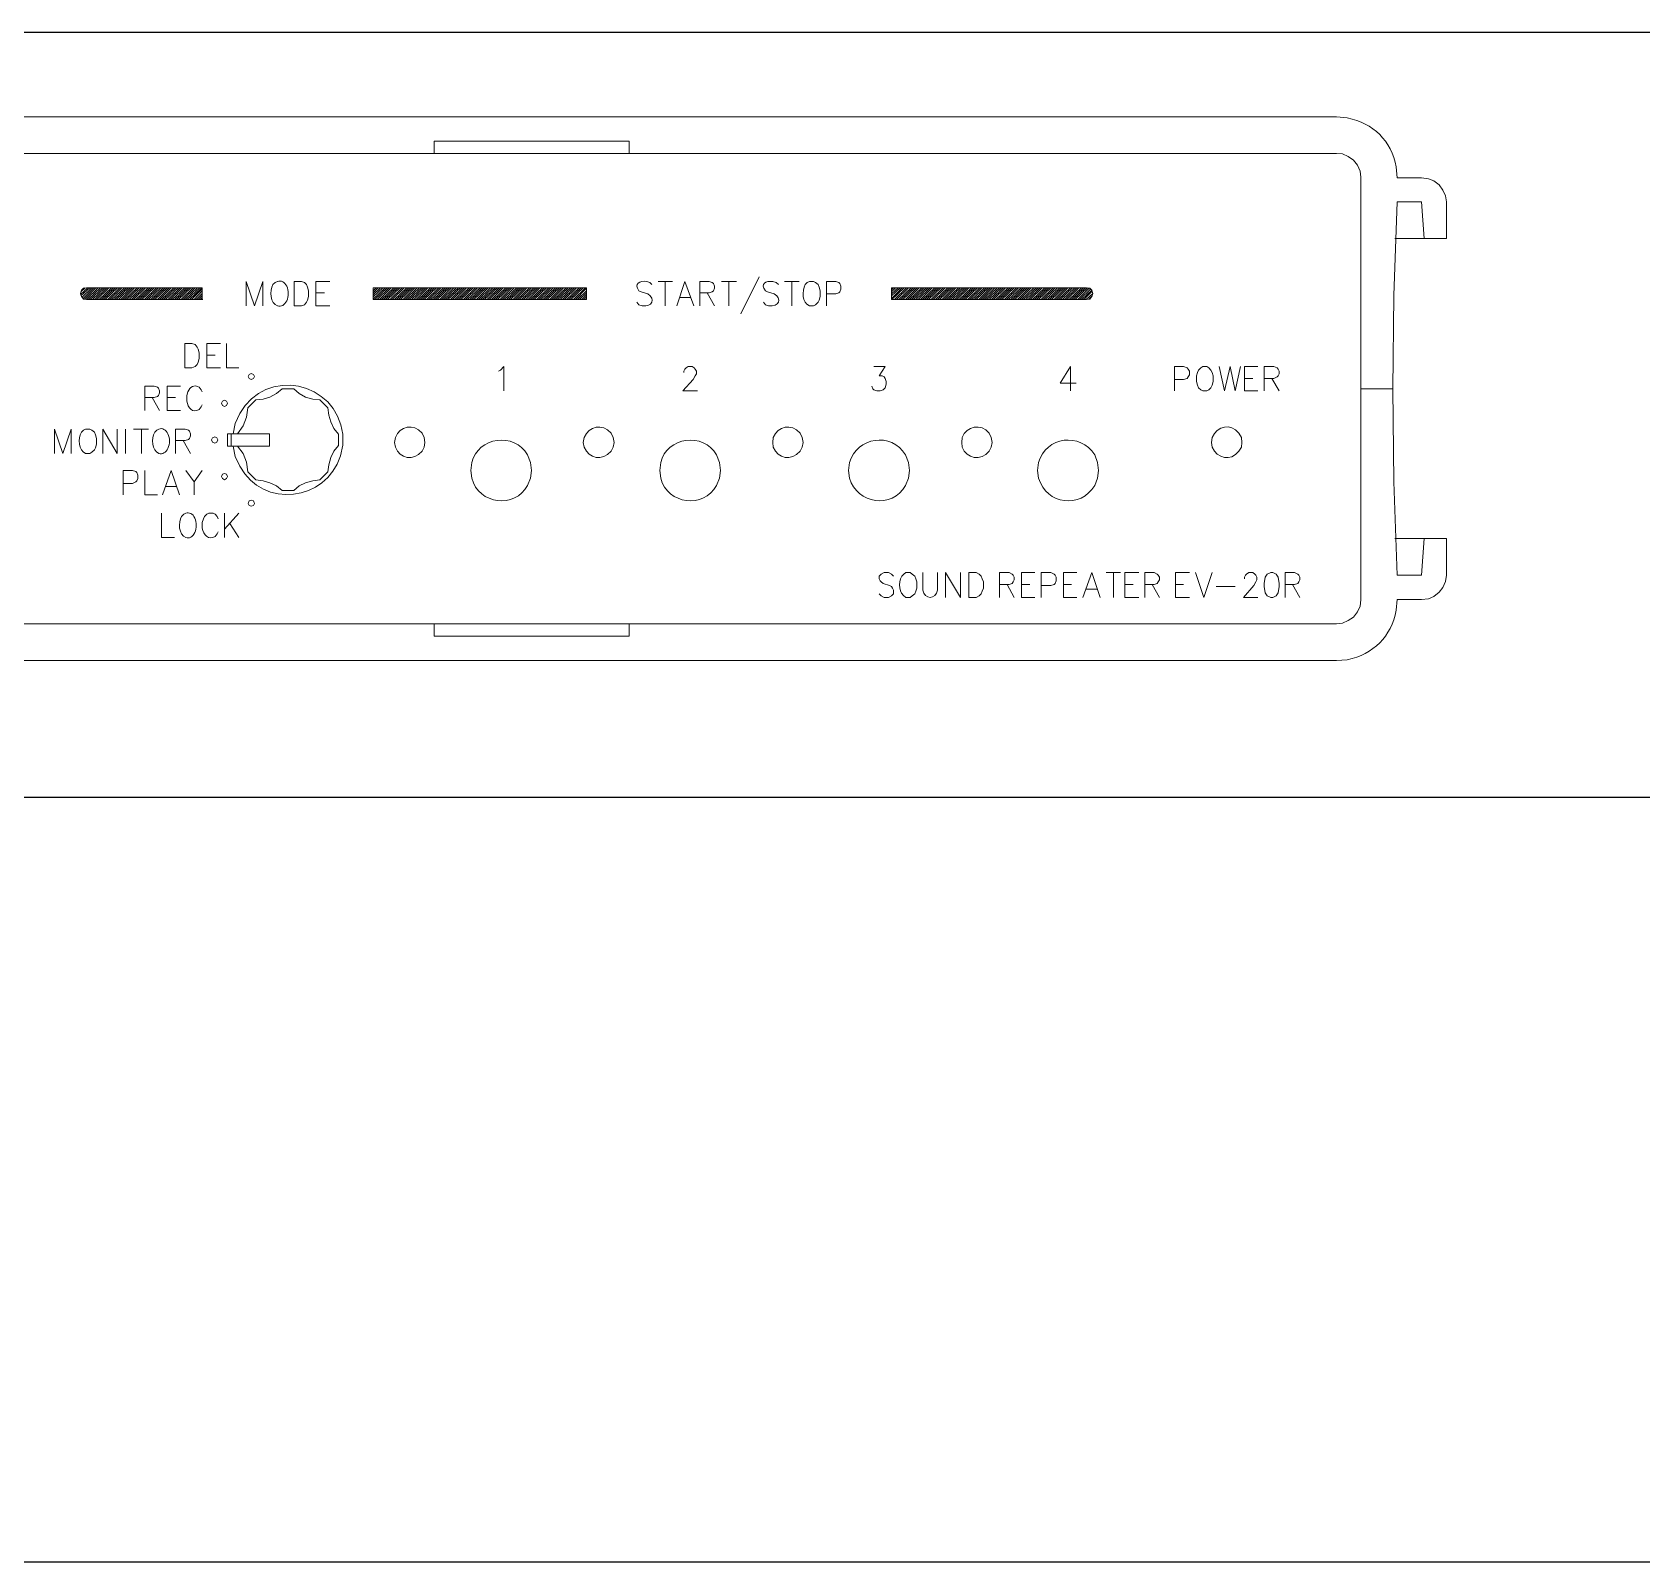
# Model space of a CAD drawing. Header units: millimetres. Extents: x 2974 to 5671, y 1205 to 3288.
# Drawn here: x 4667.43 to 4687.62, y 1686.4 to 1705.58 of the extents above; entities that cross this region are included whole.
import ezdxf

# ---------------------------------------------------------------- set-up
doc = ezdxf.new("R2010")
doc.units = ezdxf.units.MM
doc.layers.add('0-RACK', color=7, linetype='Continuous')
doc.layers.add('PDF_Geometry', color=7, linetype='Continuous')

# ---------------------------------------------------------------- blocks, each defined once
blk = doc.blocks.new('ev-20r')
at = {"layer": 'PDF_Geometry', "lineweight": 20}
for points in [[(-211.26, 6.37), (-209.42, 6.56), (209.42, 6.56), (211.36, 6.37)], [(47.98, 0), (47.98, 2.22), (82.89, 2.22), (82.89, 0)], [(220.13, -2.4), (220.31, -4.34), (224.66, -4.34), (225.86, -4.53), (226.87, -4.89), (227.8, -5.63), (228.44, -6.56), (228.9, -7.57), (229.09, -8.68), (229.09, -15.24), (219.85, -15.24)], [(225.12, -15.24), (224.66, -8.68), (220.31, -8.68), (219.67, -25.4), (219.48, -42.11), (219.67, -58.74), (220.31, -75.45), (224.66, -75.45), (225.12, -68.9)], [(213.76, -42.11), (219.48, -42.11)], [(220.13, -81.73), (220.31, -79.8), (224.66, -79.8), (225.86, -79.7), (226.87, -79.24), (227.8, -78.5), (228.44, -77.67), (228.9, -76.56), (229.09, -75.45), (229.09, -68.9), (219.85, -68.9)], [(47.98, -84.14), (47.98, -86.35), (82.89, -86.35), (82.89, -84.14)]]:
    blk.add_lwpolyline(points, dxfattribs=at)
blk.add_lwpolyline([(209.42, 0), (-209.42, 0), (-210.52, -0.09), (-211.54, -0.55), (-212.46, -1.2), (-213.2, -2.12), (-213.57, -3.14), (-213.76, -4.25), (-213.76, -79.89), (-213.57, -81), (-213.2, -82.01), (-212.46, -82.94), (-211.54, -83.58), (-210.52, -84.04), (-209.42, -84.14), (209.42, -84.14), (210.52, -84.04), (211.54, -83.58), (212.46, -82.94), (213.2, -82.01), (213.66, -81), (213.76, -79.89), (213.76, -4.25), (213.66, -3.14), (213.2, -2.12), (212.46, -1.2), (211.54, -0.55), (210.52, -0.09)], close=True, dxfattribs=at)
at = {"layer": 'PDF_Geometry', "lineweight": 5}
for points in [[(14.36, -27.24), (14.36, -22.9), (15.84, -27.24), (17.32, -22.9), (17.32, -27.24)], [(19.99, -22.9), (19.53, -23.09), (19.16, -23.46)], [(29.32, -27.24), (26.83, -27.24), (26.83, -22.9), (29.32, -22.9)], [(86.95, -23.46), (86.58, -23.09), (86.03, -22.9)], [(88.06, -22.9), (90.65, -22.9)], [(89.35, -22.9), (89.35, -27.24)], [(91.39, -27.24), (92.86, -22.9), (94.43, -27.24)], [(95.54, -27.24), (95.54, -22.9), (97.2, -22.9), (97.76, -23.09), (97.94, -23.27), (98.13, -23.74), (98.13, -24.1), (97.94, -24.57), (97.76, -24.75), (97.2, -24.94), (95.54, -24.94)], [(99.42, -22.9), (102.1, -22.9)], [(100.71, -22.9), (100.71, -27.24)], [(106.16, -22.07), (102.84, -28.72)], [(109.58, -23.46), (109.21, -23.09), (108.56, -22.9)], [(110.69, -22.9), (113.27, -22.9)], [(111.98, -22.9), (111.98, -27.24)], [(115.12, -27.24), (115.86, -27.24), (116.23, -27.06), (116.69, -26.6), (116.88, -26.23), (117.06, -25.58), (117.06, -24.57), (116.88, -23.92), (116.69, -23.46), (116.23, -23.09), (115.86, -22.9), (115.12, -22.9), (114.75, -23.09), (114.38, -23.46)], [(118.17, -27.24), (118.17, -22.9), (119.83, -22.9), (120.39, -23.09), (120.57, -23.27), (120.75, -23.74), (120.75, -24.29), (120.57, -24.75), (120.39, -24.94), (119.83, -25.12), (118.17, -25.12)], [(-15.28, -25.21), (-13.99, -24.01)], [(6.51, -26.14), (6.51, -24.01), (-14.18, -24.01), (-14.73, -24.1), (-15.1, -24.47), (-15.28, -25.03), (-15.1, -25.58), (-14.73, -26.04), (-14.18, -26.14), (6.51, -26.14), (6.6, -26.14)], [(-15.19, -24.75), (-14.45, -24.01)], [(-15.19, -25.49), (-13.62, -24.01)], [(-15.01, -25.77), (-13.25, -24.01)], [(-14.82, -25.95), (-12.88, -24.01)], [(-14.55, -26.04), (-12.51, -24.01)], [(-14.27, -26.14), (-12.14, -24.01)], [(-13.9, -26.14), (-11.68, -24.01)], [(-13.53, -26.14), (-11.31, -24.01)], [(-13.16, -26.14), (-10.94, -24.01)], [(-12.7, -26.14), (-10.57, -24.01)], [(-12.33, -26.14), (-10.21, -24.01)], [(-11.96, -26.14), (-9.74, -24.01)], [(-11.59, -26.14), (-9.37, -24.01)], [(-11.22, -26.14), (-9, -24.01)], [(-10.85, -26.14), (-8.64, -24.01)], [(-10.39, -26.14), (-8.27, -24.01)], [(-10.02, -26.14), (-7.9, -24.01)], [(-9.65, -26.14), (-7.43, -24.01)], [(-9.28, -26.14), (-7.07, -24.01)], [(-8.91, -26.14), (-6.7, -24.01)], [(-8.45, -26.14), (-6.33, -24.01)], [(-8.08, -26.14), (-5.96, -24.01)], [(-7.71, -26.14), (-5.59, -24.01)], [(-7.34, -26.14), (-5.13, -24.01)], [(-6.97, -26.14), (-4.76, -24.01)], [(-6.6, -26.14), (-4.39, -24.01)], [(-6.14, -26.14), (-4.02, -24.01)], [(-5.77, -26.14), (-3.65, -24.01)], [(-5.4, -26.14), (-3.19, -24.01)], [(-5.03, -26.14), (-2.82, -24.01)], [(-4.66, -26.14), (-2.45, -24.01)], [(-4.29, -26.14), (-2.08, -24.01)], [(-3.83, -26.14), (-1.71, -24.01)], [(-3.46, -26.14), (-1.34, -24.01)], [(-3.09, -26.14), (-0.88, -24.01)], [(-2.72, -26.14), (-0.51, -24.01)], [(-2.36, -26.14), (-0.14, -24.01)], [(-1.99, -26.14), (0.23, -24.01)], [(-1.52, -26.14), (0.6, -24.01)], [(-1.15, -26.14), (0.97, -24.01)], [(-0.79, -26.14), (1.43, -24.01)], [(-0.42, -26.14), (1.8, -24.01)], [(-0.05, -26.14), (2.17, -24.01)], [(0.42, -26.14), (2.54, -24.01)], [(0.79, -26.14), (2.91, -24.01)], [(1.15, -26.14), (3.37, -24.01)], [(1.52, -26.14), (3.74, -24.01)], [(1.89, -26.14), (4.11, -24.01)], [(2.26, -26.14), (4.48, -24.01)], [(2.72, -26.14), (4.85, -24.01)], [(3.09, -26.14), (5.22, -24.01)], [(3.46, -26.14), (5.68, -24.01)], [(3.83, -26.14), (6.05, -24.01)], [(4.2, -26.14), (6.42, -24.01)], [(4.57, -26.14), (6.51, -24.2)], [(5.03, -26.14), (6.51, -24.57)], [(5.4, -26.14), (6.51, -25.03)], [(5.77, -26.14), (6.51, -25.4)], [(6.14, -26.14), (6.51, -25.77)], [(26.83, -24.94), (28.4, -24.94)], [(75.22, -26.04), (75.22, -26.14), (37.08, -26.14), (37.08, -24.01), (75.22, -24.01), (75.22, -26.14)], [(37.08, -24.1), (37.27, -24.01)], [(37.08, -24.57), (37.63, -24.01)], [(37.08, -24.94), (38, -24.01)], [(37.08, -25.31), (38.37, -24.01)], [(37.08, -25.67), (38.84, -24.01)], [(37.08, -26.04), (39.2, -24.01)], [(37.36, -26.14), (39.57, -24.01)], [(37.82, -26.14), (39.94, -24.01)], [(38.19, -26.14), (40.31, -24.01)], [(38.56, -26.14), (40.78, -24.01)], [(38.93, -26.14), (41.14, -24.01)], [(39.3, -26.14), (41.51, -24.01)], [(39.67, -26.14), (41.88, -24.01)], [(40.13, -26.14), (42.25, -24.01)], [(40.5, -26.14), (42.62, -24.01)], [(40.87, -26.14), (43.08, -24.01)], [(41.24, -26.14), (43.45, -24.01)], [(41.61, -26.14), (43.82, -24.01)], [(41.98, -26.14), (44.19, -24.01)], [(42.44, -26.14), (44.56, -24.01)], [(42.81, -26.14), (44.93, -24.01)], [(43.18, -26.14), (45.39, -24.01)], [(43.55, -26.14), (45.76, -24.01)], [(43.92, -26.14), (46.13, -24.01)], [(44.38, -26.14), (46.5, -24.01)], [(44.75, -26.14), (46.87, -24.01)], [(45.12, -26.14), (47.33, -24.01)], [(45.49, -26.14), (47.7, -24.01)], [(45.85, -26.14), (48.07, -24.01)], [(46.22, -26.14), (48.44, -24.01)], [(46.69, -26.14), (48.81, -24.01)], [(47.06, -26.14), (49.18, -24.01)], [(47.42, -26.14), (49.64, -24.01)], [(47.79, -26.14), (50.01, -24.01)], [(48.16, -26.14), (50.38, -24.01)], [(48.53, -26.14), (50.75, -24.01)], [(48.99, -26.14), (51.12, -24.01)], [(49.36, -26.14), (51.49, -24.01)], [(49.73, -26.14), (51.95, -24.01)], [(50.1, -26.14), (52.32, -24.01)], [(50.47, -26.14), (52.69, -24.01)], [(50.93, -26.14), (53.06, -24.01)], [(51.3, -26.14), (53.43, -24.01)], [(51.67, -26.14), (53.8, -24.01)], [(52.04, -26.14), (54.26, -24.01)], [(52.41, -26.14), (54.63, -24.01)], [(52.78, -26.14), (55, -24.01)], [(53.24, -26.14), (55.37, -24.01)], [(53.61, -26.14), (55.74, -24.01)], [(53.98, -26.14), (56.2, -24.01)], [(54.35, -26.14), (56.57, -24.01)], [(54.72, -26.14), (56.94, -24.01)], [(55.09, -26.14), (57.31, -24.01)], [(55.55, -26.14), (57.68, -24.01)], [(55.92, -26.14), (58.05, -24.01)], [(56.29, -26.14), (58.51, -24.01)], [(56.66, -26.14), (58.88, -24.01)], [(57.03, -26.14), (59.25, -24.01)], [(57.49, -26.14), (59.62, -24.01)], [(57.86, -26.14), (59.98, -24.01)], [(58.23, -26.14), (60.35, -24.01)], [(58.6, -26.14), (60.82, -24.01)], [(58.97, -26.14), (61.19, -24.01)], [(59.34, -26.14), (61.56, -24.01)], [(59.8, -26.14), (61.92, -24.01)], [(60.17, -26.14), (62.29, -24.01)], [(60.54, -26.14), (62.76, -24.01)], [(60.91, -26.14), (63.13, -24.01)], [(61.28, -26.14), (63.49, -24.01)], [(61.65, -26.14), (63.86, -24.01)], [(62.11, -26.14), (64.23, -24.01)], [(62.48, -26.14), (64.6, -24.01)], [(62.85, -26.14), (65.06, -24.01)], [(63.22, -26.14), (65.43, -24.01)], [(63.59, -26.14), (65.8, -24.01)], [(63.96, -26.14), (66.17, -24.01)], [(64.42, -26.14), (66.54, -24.01)], [(64.79, -26.14), (66.91, -24.01)], [(65.16, -26.14), (67.37, -24.01)], [(65.53, -26.14), (67.74, -24.01)], [(65.9, -26.14), (68.11, -24.01)], [(66.36, -26.14), (68.48, -24.01)], [(66.73, -26.14), (68.85, -24.01)], [(67.1, -26.14), (69.31, -24.01)], [(67.47, -26.14), (69.68, -24.01)], [(67.84, -26.14), (70.05, -24.01)], [(68.2, -26.14), (70.42, -24.01)], [(68.67, -26.14), (70.79, -24.01)], [(69.04, -26.14), (71.16, -24.01)], [(69.41, -26.14), (71.62, -24.01)], [(69.77, -26.14), (71.99, -24.01)], [(70.14, -26.14), (72.36, -24.01)], [(70.51, -26.14), (72.73, -24.01)], [(70.98, -26.14), (73.1, -24.01)], [(71.34, -26.14), (73.47, -24.01)], [(71.71, -26.14), (73.93, -24.01)], [(72.08, -26.14), (74.3, -24.01)], [(72.45, -26.14), (74.67, -24.01)], [(72.91, -26.14), (75.04, -24.01)], [(73.28, -26.14), (75.22, -24.1)], [(73.65, -26.14), (75.22, -24.57)], [(74.02, -26.14), (75.22, -24.94)], [(74.39, -26.14), (75.22, -25.31)], [(74.76, -26.14), (75.22, -25.67)], [(84.64, -24.57), (85.01, -24.75), (86.21, -25.12)], [(91.94, -25.77), (93.88, -25.77)], [(96.83, -24.94), (98.13, -27.24)], [(107.27, -24.57), (107.64, -24.75), (108.84, -25.12)], [(129.81, -24.01), (129.81, -26.14), (164.72, -26.14), (165.27, -26.04), (165.64, -25.58), (165.82, -25.03), (165.64, -24.47), (165.27, -24.1), (164.72, -24.01), (129.81, -24.01), (129.9, -24.01)], [(129.81, -24.38), (130.18, -24.01)], [(129.81, -24.75), (130.54, -24.01)], [(129.81, -25.12), (131.01, -24.01)], [(129.81, -25.49), (131.38, -24.01)], [(129.81, -25.95), (131.75, -24.01)], [(129.9, -26.14), (132.11, -24.01)], [(130.36, -26.14), (132.48, -24.01)], [(130.73, -26.14), (132.85, -24.01)], [(131.1, -26.14), (133.32, -24.01)], [(131.47, -26.14), (133.68, -24.01)], [(131.84, -26.14), (134.05, -24.01)], [(132.3, -26.14), (134.42, -24.01)], [(132.67, -26.14), (134.79, -24.01)], [(133.04, -26.14), (135.25, -24.01)], [(133.41, -26.14), (135.62, -24.01)], [(133.78, -26.14), (135.99, -24.01)], [(134.15, -26.14), (136.36, -24.01)], [(134.61, -26.14), (136.73, -24.01)], [(134.98, -26.14), (137.1, -24.01)], [(135.35, -26.14), (137.56, -24.01)], [(135.72, -26.14), (137.93, -24.01)], [(136.09, -26.14), (138.3, -24.01)], [(136.46, -26.14), (138.67, -24.01)], [(136.92, -26.14), (139.04, -24.01)], [(137.29, -26.14), (139.41, -24.01)], [(137.66, -26.14), (139.87, -24.01)], [(138.03, -26.14), (140.24, -24.01)], [(138.39, -26.14), (140.61, -24.01)], [(138.86, -26.14), (140.98, -24.01)], [(139.23, -26.14), (141.35, -24.01)], [(139.6, -26.14), (141.81, -24.01)], [(139.96, -26.14), (142.18, -24.01)], [(140.33, -26.14), (142.55, -24.01)], [(140.7, -26.14), (142.92, -24.01)], [(141.17, -26.14), (143.29, -24.01)], [(141.53, -26.14), (143.66, -24.01)], [(141.9, -26.14), (144.12, -24.01)], [(142.27, -26.14), (144.49, -24.01)], [(142.64, -26.14), (144.86, -24.01)], [(143.01, -26.14), (145.23, -24.01)], [(143.47, -26.14), (145.6, -24.01)], [(143.84, -26.14), (145.97, -24.01)], [(144.21, -26.14), (146.43, -24.01)], [(144.58, -26.14), (146.8, -24.01)], [(144.95, -26.14), (147.17, -24.01)], [(145.41, -26.14), (147.54, -24.01)], [(145.78, -26.14), (147.91, -24.01)], [(146.15, -26.14), (148.28, -24.01)], [(146.52, -26.14), (148.74, -24.01)], [(146.89, -26.14), (149.11, -24.01)], [(147.26, -26.14), (149.48, -24.01)], [(147.72, -26.14), (149.85, -24.01)], [(148.09, -26.14), (150.22, -24.01)], [(148.46, -26.14), (150.68, -24.01)], [(148.83, -26.14), (151.05, -24.01)], [(149.2, -26.14), (151.42, -24.01)], [(149.57, -26.14), (151.79, -24.01)], [(150.03, -26.14), (152.16, -24.01)], [(150.4, -26.14), (152.53, -24.01)], [(150.77, -26.14), (152.99, -24.01)], [(151.14, -26.14), (153.36, -24.01)], [(151.51, -26.14), (153.73, -24.01)], [(151.88, -26.14), (154.1, -24.01)], [(152.34, -26.14), (154.46, -24.01)], [(152.71, -26.14), (154.83, -24.01)], [(153.08, -26.14), (155.3, -24.01)], [(153.45, -26.14), (155.67, -24.01)], [(153.82, -26.14), (156.03, -24.01)], [(154.28, -26.14), (156.4, -24.01)], [(154.65, -26.14), (156.77, -24.01)], [(155.02, -26.14), (157.24, -24.01)], [(155.39, -26.14), (157.6, -24.01)], [(155.76, -26.14), (157.97, -24.01)], [(156.13, -26.14), (158.34, -24.01)], [(156.59, -26.14), (158.71, -24.01)], [(156.96, -26.14), (159.08, -24.01)], [(157.33, -26.14), (159.54, -24.01)], [(157.7, -26.14), (159.91, -24.01)], [(158.07, -26.14), (160.28, -24.01)], [(158.44, -26.14), (160.65, -24.01)], [(158.9, -26.14), (161.02, -24.01)], [(159.27, -26.14), (161.39, -24.01)], [(159.64, -26.14), (161.85, -24.01)], [(160.01, -26.14), (162.22, -24.01)], [(160.38, -26.14), (162.59, -24.01)], [(160.84, -26.14), (162.96, -24.01)], [(161.21, -26.14), (163.33, -24.01)], [(161.58, -26.14), (163.79, -24.01)], [(161.95, -26.14), (164.16, -24.01)], [(162.31, -26.14), (164.53, -24.01)], [(162.68, -26.14), (164.9, -24.01)], [(163.15, -26.14), (165.18, -24.1)], [(163.52, -26.14), (165.46, -24.2)], [(163.89, -26.14), (165.64, -24.47)], [(164.25, -26.14), (165.73, -24.66)], [(164.62, -26.14), (165.82, -25.03)], [(165.09, -26.04), (165.73, -25.49)], [(85.2, -27.24), (84.64, -27.06), (84.27, -26.6)], [(107.83, -27.24), (107.27, -27.06), (106.9, -26.6)], [(9.74, -38.33), (7.34, -38.33), (7.34, -33.99), (9.74, -33.99)], [(10.85, -33.99), (10.85, -38.33), (13.07, -38.33)], [(7.34, -36.11), (8.82, -36.11)], [(59.52, -38.97), (59.89, -38.79), (60.45, -38.14), (60.45, -42.48)], [(92.68, -39.16), (92.68, -38.97), (92.86, -38.6), (93.05, -38.33), (93.42, -38.14), (94.16, -38.14), (94.53, -38.33), (94.71, -38.6), (94.9, -38.97), (94.9, -39.44), (94.71, -39.81), (94.34, -40.45), (92.49, -42.48), (95.08, -42.48)], [(126.67, -38.14), (128.7, -38.14), (127.59, -39.81), (128.14, -39.81), (128.51, -39.99), (128.7, -40.27), (128.88, -40.82), (128.88, -41.28), (128.7, -41.93), (128.33, -42.3), (127.77, -42.48), (127.22, -42.48), (126.67, -42.3), (126.48, -42.11), (126.3, -41.65)], [(161.85, -42.48), (161.85, -38.14), (160.01, -41.1), (162.87, -41.1)], [(180.42, -42.48), (180.42, -38.14), (182.08, -38.14), (182.73, -38.33), (182.91, -38.6), (183.1, -38.97), (183.1, -39.62), (182.91, -39.99), (182.73, -40.27), (182.08, -40.45), (180.42, -40.45)], [(188.45, -38.14), (189.38, -42.48), (190.39, -38.14), (191.31, -42.48), (192.24, -38.14)], [(195.38, -42.48), (192.98, -42.48), (192.98, -38.14), (195.38, -38.14)], [(192.98, -40.27), (194.45, -40.27)], [(196.49, -42.48), (196.49, -38.14), (198.24, -38.14), (198.8, -38.33), (198.98, -38.6), (199.16, -38.97), (199.16, -39.44), (198.98, -39.81), (198.8, -39.99), (198.24, -40.27), (196.49, -40.27)], [(197.87, -40.27), (199.16, -42.48)], [(-3.74, -45.99), (-3.74, -41.65), (-2.08, -41.65), (-1.52, -41.84), (-1.34, -42.02), (-1.15, -42.48), (-1.15, -42.85), (-1.34, -43.31), (-1.52, -43.5), (-2.08, -43.68), (-3.74, -43.68)], [(2.63, -45.99), (0.23, -45.99), (0.23, -41.65), (2.63, -41.65)], [(3.93, -42.67), (3.74, -43.31), (3.74, -44.33)], [(6.51, -42.67), (6.33, -42.3), (5.96, -41.84)], [(12.79, -50.15), (13.81, -48.76), (14.45, -47.19), (14.64, -45.53), (16.12, -44.05), (17.41, -43.96), (18.61, -43.59), (19.81, -42.95), (20.83, -42.11), (22.86, -42.11), (23.87, -42.95), (24.98, -43.59), (26.28, -43.96), (27.57, -44.05), (28.95, -45.53), (29.14, -46.82), (29.51, -48.02), (30.06, -49.23), (30.89, -50.24), (30.89, -52.27), (30.06, -53.29), (29.51, -54.4), (29.14, -55.69), (28.95, -56.98), (27.57, -58.37), (26.28, -58.55), (24.98, -58.92), (23.87, -59.48), (22.86, -60.31), (20.83, -60.31), (19.81, -59.48), (18.61, -58.92), (17.41, -58.55), (16.12, -58.37), (14.64, -56.98), (14.45, -55.23), (13.81, -53.66), (12.79, -52.37)], [(-2.45, -43.68), (-1.15, -45.99)], [(0.23, -43.68), (1.71, -43.68)], [(5.96, -45.81), (6.33, -45.35), (6.51, -44.98)], [(13.25, -46.55), (12.42, -48.3), (12.05, -50.15)], [(-19.9, -53.66), (-19.9, -49.32), (-18.42, -53.66), (-16.95, -49.32), (-16.95, -53.66)], [(-14.36, -53.66), (-13.62, -53.66), (-13.25, -53.47), (-12.79, -53.01), (-12.61, -52.64), (-12.42, -52), (-12.42, -50.98), (-12.61, -50.33), (-12.79, -49.87), (-13.25, -49.5), (-13.62, -49.32), (-14.36, -49.32), (-14.73, -49.5), (-15.1, -49.87)], [(-11.31, -53.66), (-11.31, -49.32), (-8.73, -53.66), (-8.73, -49.32)], [(-7.25, -53.66), (-7.25, -49.32)], [(-5.77, -49.32), (-3.09, -49.32)], [(-4.39, -49.32), (-4.39, -53.66)], [(-1.25, -49.32), (-1.62, -49.5), (-1.99, -49.87)], [(1.71, -53.66), (1.71, -49.32), (3.46, -49.32), (4.02, -49.5), (4.2, -49.69), (4.39, -50.15), (4.39, -50.52), (4.2, -50.98), (4.02, -51.17), (3.46, -51.35), (1.71, -51.35)], [(3.09, -51.35), (4.39, -53.66)], [(11.68, -50.15), (11.68, -52.37)], [(31.26, -54.12), (31.63, -52.18), (31.63, -50.24)], [(41.05, -50.8), (40.87, -51.72), (41.05, -52.55)], [(45.85, -53.29), (46.22, -52.55), (46.32, -51.72), (46.22, -50.8), (45.85, -50.06)], [(74.85, -50.8), (74.67, -51.72), (74.85, -52.55)], [(79.66, -53.29), (80.03, -52.55), (80.21, -51.72), (80.03, -50.8), (79.66, -50.06)], [(108.66, -50.8), (108.56, -51.72), (108.66, -52.55)], [(113.46, -53.29), (113.83, -52.55), (114.01, -51.72), (113.83, -50.8), (113.46, -50.06)], [(142.46, -50.8), (142.37, -51.72), (142.46, -52.55)], [(147.26, -53.29), (147.63, -52.55), (147.82, -51.72), (147.63, -50.8), (147.26, -50.06)], [(187.16, -50.8), (187.07, -51.72), (187.16, -52.55)], [(191.96, -53.29), (192.42, -52.55), (192.52, -51.72), (192.42, -50.8), (191.96, -50.06)], [(12.05, -52.37), (12.42, -54.21), (13.25, -55.97)], [(64.7, -59.38), (65.25, -58.09), (65.43, -56.71), (65.25, -55.32), (64.7, -53.94)], [(98.5, -59.38), (99.05, -58.09), (99.24, -56.71), (99.05, -55.32), (98.5, -53.94)], [(132.3, -59.38), (132.85, -58.09), (133.04, -56.71), (132.85, -55.32), (132.3, -53.94)], [(166.19, -59.38), (166.66, -58.09), (166.84, -56.71), (166.66, -55.32), (166.19, -53.94)], [(-7.62, -61.05), (-7.62, -56.71), (-5.96, -56.71), (-5.4, -56.89), (-5.22, -57.08), (-5.03, -57.54), (-5.03, -58.18), (-5.22, -58.55), (-5.4, -58.74), (-5.96, -59.02), (-7.62, -59.02)], [(-3.74, -56.71), (-3.74, -61.05), (-1.52, -61.05)], [(-0.6, -61.05), (0.97, -56.71), (2.45, -61.05)], [(3.56, -56.71), (5.03, -58.74), (6.51, -56.71)], [(54.72, -55.32), (54.54, -56.71), (54.72, -58.09)], [(88.52, -55.32), (88.34, -56.71), (88.52, -58.09)], [(122.33, -55.32), (122.14, -56.71), (122.33, -58.09)], [(156.13, -55.32), (155.94, -56.71), (156.13, -58.09)], [(0.05, -59.57), (1.89, -59.57)], [(5.03, -58.74), (5.03, -61.05)], [(-0.79, -64.37), (-0.79, -68.71), (1.52, -68.71)], [(3.56, -64.37), (3.19, -64.56), (2.82, -64.93)], [(9.37, -65.39), (9.19, -64.93), (8.82, -64.56), (8.45, -64.37), (7.71, -64.37), (7.34, -64.56), (6.88, -64.93), (6.7, -65.39), (6.51, -66.03), (6.51, -67.05)], [(10.48, -68.71), (10.48, -64.37)], [(13.07, -64.37), (10.48, -67.23)], [(11.41, -66.22), (13.07, -68.71)], [(8.82, -68.53), (9.19, -68.07), (9.37, -67.7)], [(130.18, -75.64), (129.81, -75.27), (129.25, -74.99), (128.51, -74.99), (127.96, -75.27), (127.59, -75.64), (127.59, -76.1), (127.77, -76.47), (127.96, -76.66), (128.33, -76.93), (129.44, -77.3), (129.81, -77.49), (129.99, -77.76), (130.18, -78.13), (130.18, -78.78), (129.81, -79.15), (129.25, -79.43), (128.51, -79.43), (127.96, -79.15), (127.59, -78.78)], [(132.39, -79.43), (133.13, -79.43), (133.5, -79.15), (133.96, -78.78), (134.15, -78.32), (134.33, -77.76), (134.33, -76.66), (134.15, -76.1), (133.96, -75.64), (133.5, -75.27), (133.13, -74.99), (132.39, -74.99), (132.02, -75.27), (131.65, -75.64)], [(135.44, -74.99), (135.44, -78.13)], [(138.03, -78.13), (138.03, -74.99)], [(139.5, -79.43), (139.5, -74.99), (142.18, -79.43), (142.18, -74.99)], [(149.11, -79.43), (149.11, -74.99), (150.86, -74.99), (151.42, -75.27), (151.6, -75.45), (151.79, -75.82), (151.79, -76.29), (151.6, -76.66), (151.42, -76.93), (150.86, -77.12), (149.11, -77.12)], [(150.49, -77.12), (151.79, -79.43)], [(155.48, -79.43), (153.08, -79.43), (153.08, -74.99), (155.48, -74.99)], [(153.08, -77.12), (154.56, -77.12)], [(156.59, -79.43), (156.59, -74.99), (158.34, -74.99), (158.9, -75.27), (159.08, -75.45), (159.27, -75.82), (159.27, -76.47), (159.08, -76.93), (158.9, -77.12), (158.34, -77.3), (156.59, -77.3)], [(162.96, -79.43), (160.56, -79.43), (160.56, -74.99), (162.96, -74.99)], [(160.56, -77.12), (162.04, -77.12)], [(164.07, -79.43), (165.64, -74.99), (167.12, -79.43)], [(168.23, -74.99), (170.81, -74.99)], [(169.52, -74.99), (169.52, -79.43)], [(174.04, -79.43), (171.55, -79.43), (171.55, -74.99), (174.04, -74.99)], [(171.55, -77.12), (173.03, -77.12)], [(175.15, -79.43), (175.15, -74.99), (176.81, -74.99), (177.37, -75.27), (177.55, -75.45), (177.74, -75.82), (177.74, -76.29), (177.55, -76.66), (177.37, -76.93), (176.81, -77.12), (175.15, -77.12)], [(176.45, -77.12), (177.74, -79.43)], [(183.1, -79.43), (180.6, -79.43), (180.6, -74.99), (183.1, -74.99)], [(180.6, -77.12), (182.08, -77.12)], [(184.2, -74.99), (185.68, -79.43), (187.16, -74.99)], [(187.9, -77.49), (191.31, -77.49)], [(192.98, -76.1), (192.98, -75.82), (193.16, -75.45), (193.35, -75.27), (193.72, -74.99), (194.45, -74.99), (194.82, -75.27), (195.01, -75.45), (195.19, -75.82), (195.19, -76.29), (195.01, -76.66), (194.64, -77.3), (192.79, -79.43), (195.38, -79.43)], [(200.27, -79.43), (200.27, -74.99), (201.94, -74.99), (202.49, -75.27), (202.67, -75.45), (202.86, -75.82), (202.86, -76.29), (202.67, -76.66), (202.49, -76.93), (201.94, -77.12), (200.27, -77.12)], [(201.57, -77.12), (202.86, -79.43)], [(164.62, -77.95), (166.56, -77.95)]]:
    blk.add_lwpolyline(points, dxfattribs=at)
for points in [[(22.95, -27.24), (22.95, -22.9), (24.24, -22.9), (24.8, -23.09), (25.17, -23.46), (25.35, -23.92), (25.54, -24.57), (25.54, -25.58), (25.35, -26.23), (25.17, -26.6), (24.8, -27.06), (24.24, -27.24)], [(3.37, -38.33), (3.37, -33.99), (4.66, -33.99), (5.22, -34.17), (5.59, -34.63), (5.77, -35), (5.96, -35.65), (5.96, -36.67), (5.77, -37.31), (5.59, -37.77), (5.22, -38.14), (4.66, -38.33)], [(15.84, -39.9), (15.65, -39.53), (15.28, -39.34), (14.92, -39.53), (14.73, -39.9), (14.92, -40.27), (15.28, -40.45), (15.65, -40.27)], [(185.5, -38.14), (185.13, -38.33), (184.76, -38.79), (184.57, -39.16), (184.39, -39.81), (184.39, -40.82), (184.57, -41.47), (184.76, -41.93), (185.13, -42.3), (185.5, -42.48), (186.24, -42.48), (186.6, -42.3), (186.97, -41.93), (187.16, -41.47), (187.34, -40.82), (187.34, -39.81), (187.16, -39.16), (186.97, -38.79), (186.6, -38.33), (186.24, -38.14)], [(11.04, -44.7), (10.85, -44.33), (10.48, -44.15), (10.11, -44.33), (9.93, -44.7), (10.11, -45.07), (10.48, -45.25), (10.85, -45.07)], [(9.28, -51.26), (9.1, -50.89), (8.73, -50.7), (8.36, -50.89), (8.17, -51.26), (8.36, -51.63), (8.73, -51.81), (9.1, -51.63)], [(18.52, -52.37), (11.04, -52.37), (11.04, -50.15), (18.52, -50.15)], [(11.04, -57.81), (10.85, -57.35), (10.48, -57.26), (10.11, -57.35), (9.93, -57.81), (10.11, -58.18), (10.48, -58.37), (10.85, -58.18)], [(15.84, -62.62), (15.65, -62.16), (15.28, -62.06), (14.92, -62.16), (14.73, -62.62), (14.92, -62.99), (15.28, -63.08), (15.65, -62.99)], [(143.66, -79.43), (143.66, -74.99), (144.95, -74.99), (145.51, -75.27), (145.88, -75.64), (146.06, -76.1), (146.25, -76.66), (146.25, -77.76), (146.06, -78.32), (145.88, -78.78), (145.51, -79.15), (144.95, -79.43)], [(197.69, -74.99), (197.04, -75.27), (196.67, -75.82), (196.49, -76.93), (196.49, -77.49), (196.67, -78.59), (197.04, -79.15), (197.69, -79.43), (198.06, -79.43), (198.61, -79.15), (198.98, -78.59), (199.16, -77.49), (199.16, -76.93), (198.98, -75.82), (198.61, -75.27), (198.06, -74.99)]]:
    blk.add_lwpolyline(points, close=True, dxfattribs=at)
at = {"layer": 'PDF_Geometry', "lineweight": 20}
blk.add_lwpolyline([(211.36, -90.6), (209.42, -90.69), (-209.42, -90.69), (-211.26, -90.6, -0.314523), (-220.13, -81.73), (-220.31, -79.8), (-224.66, -79.8), (-225.86, -79.7)], format="xyb", dxfattribs=at)
at = {"layer": 'PDF_Geometry', "lineweight": 5}
for centre in [(20.39, -25.07), (-0.85, -51.48), (3.95, -66.54)]:
    blk.add_ellipse(centre, major_axis=(0.02, 2.25), ratio=0.662458, start_param=2.889234, end_param=6.563093, dxfattribs=at)
at = {"layer": 'PDF_Geometry', "lineweight": 20}
for points in [[(220.13, -2.4), (219.18, 2.31), (216.06, 5.42), (211.36, 6.37)], [(211.36, -90.6), (216.04, -89.55), (219.21, -86.46), (220.13, -81.73)]]:
    blk.add_open_spline(points, degree=3, dxfattribs=at)
at = {"layer": 'PDF_Geometry', "lineweight": 5}
for points in [[(86.03, -22.9), (84.83, -22.76), (83.58, -23.23), (84.64, -24.57)], [(108.56, -22.9), (107.37, -22.78), (106.24, -23.29), (107.27, -24.57)], [(19.16, -23.46), (18.52, -24.5), (18.59, -26.91), (19.99, -27.24)], [(86.21, -25.12), (87.64, -25.98), (87.08, -27.56), (85.2, -27.24)], [(108.84, -25.12), (110.23, -25.95), (109.78, -27.53), (107.83, -27.24)], [(114.38, -23.46), (113.73, -24.6), (113.84, -26.74), (115.12, -27.24)], [(31.63, -50.24), (30.55, -40.75), (17.81, -38.06), (13.25, -46.55)], [(5.96, -41.84), (5.05, -41.26), (4.27, -41.75), (3.93, -42.67)], [(3.74, -44.33), (3.94, -45.44), (4.71, -46.57), (5.96, -45.81)], [(45.85, -50.06), (44.26, -48.2), (41.88, -48.77), (41.05, -50.8)], [(79.66, -50.06), (78.06, -48.2), (75.69, -48.77), (74.85, -50.8)], [(113.46, -50.06), (111.86, -48.2), (109.49, -48.77), (108.66, -50.8)], [(147.26, -50.06), (145.85, -48.19), (143.21, -48.79), (142.46, -50.8)], [(191.96, -50.06), (190.51, -48.17), (188.09, -48.75), (187.16, -50.8)], [(-15.1, -49.87), (-15.76, -51.01), (-15.65, -53.16), (-14.36, -53.66)], [(-1.99, -49.87), (-2.64, -51.01), (-2.53, -53.16), (-1.25, -53.66)], [(64.7, -53.94), (62.37, -49.79), (55.81, -50.69), (54.72, -55.32)], [(98.5, -53.94), (96.18, -49.79), (89.61, -50.69), (88.52, -55.32)], [(132.3, -53.94), (129.87, -49.74), (123.56, -50.71), (122.33, -55.32)], [(166.19, -53.94), (163.62, -49.81), (157.43, -50.63), (156.13, -55.32)], [(13.25, -55.97), (17.4, -63.67), (28.61, -62.24), (31.26, -54.12)], [(41.05, -52.55), (41.88, -54.58), (44.26, -55.15), (45.85, -53.29)], [(74.85, -52.55), (75.69, -54.58), (78.06, -55.15), (79.66, -53.29)], [(108.66, -52.55), (109.49, -54.58), (111.86, -55.15), (113.46, -53.29)], [(142.46, -52.55), (143.21, -54.56), (145.85, -55.15), (147.26, -53.29)], [(187.16, -52.55), (188.09, -54.59), (190.51, -55.18), (191.96, -53.29)], [(54.72, -58.09), (55.98, -62.85), (62.47, -63.59), (64.7, -59.38)], [(88.52, -58.09), (89.78, -62.85), (96.27, -63.59), (98.5, -59.38)], [(122.33, -58.09), (123.6, -62.72), (129.99, -63.71), (132.3, -59.38)], [(156.13, -58.09), (157.55, -62.82), (163.64, -63.65), (166.19, -59.38)], [(2.82, -64.93), (2.16, -66.06), (2.27, -68.21), (3.56, -68.71)], [(6.51, -67.05), (6.64, -68.18), (7.69, -69.27), (8.82, -68.53)], [(131.65, -75.64), (130.99, -76.86), (131.08, -78.69), (132.39, -79.43)], [(135.44, -78.13), (135.65, -79.86), (137.82, -79.86), (138.03, -78.13)]]:
    blk.add_open_spline(points, degree=3, dxfattribs=at)

msp = doc.modelspace()

# ---------------------------------------------------------------- linework, layer by layer
at = {"layer": '0-RACK', "color": 0, "linetype": 'Continuous'}
for p, q in [((4624.69558, 1705.58004, -0.02095), (4714.47246, 1705.58004, -0.02095)), ((4624.69558, 1695.98765, -0.02095), (4714.47246, 1695.98765, -0.02095)), ((4624.69558, 1686.39527, -0.02095), (4714.47246, 1686.39527, -0.02095)), ((4624.69558, 1686.39527, -0.02095), (4714.47246, 1686.39527, -0.02095))]:
    msp.add_line(p, q, dxfattribs=at)

# ---------------------------------------------------------------- block references
at = {"extrusion": (-4.40822e-16, 0.000346206, 1), "xscale": 0.07009962650069913, "yscale": 0.07009962650069913, "zscale": 0.07009962650069913}
msp.add_blockref('ev-20r', (4669.11148, 1704.05879, 0.56953), dxfattribs=at)

doc.saveas('drawing.dxf')
